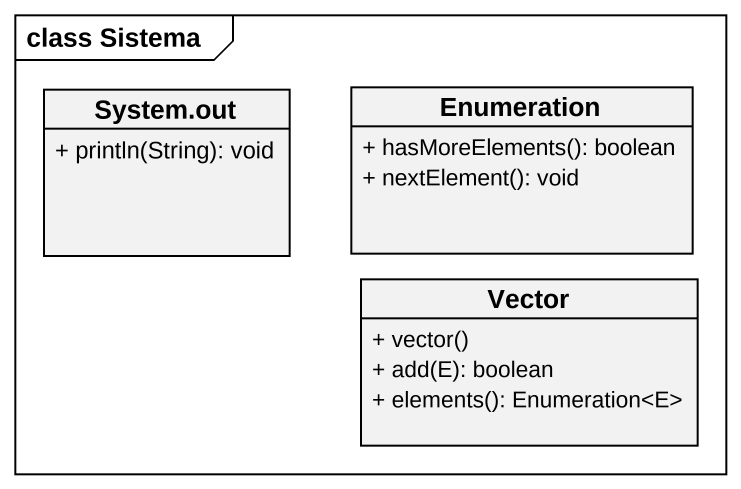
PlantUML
@startuml
mainframe class Sistema
hide circle
hide empty members
skinparam classAttributeIconSize 0
class Enumeration {
  + hasMoreElements(): boolean
  + nextElement(): void
}
class "System.out" as System_out {
  + println(String): void
}
class Vector {
  + vector()
  + add(E): boolean
  + elements(): Enumeration<E>
}
@enduml
